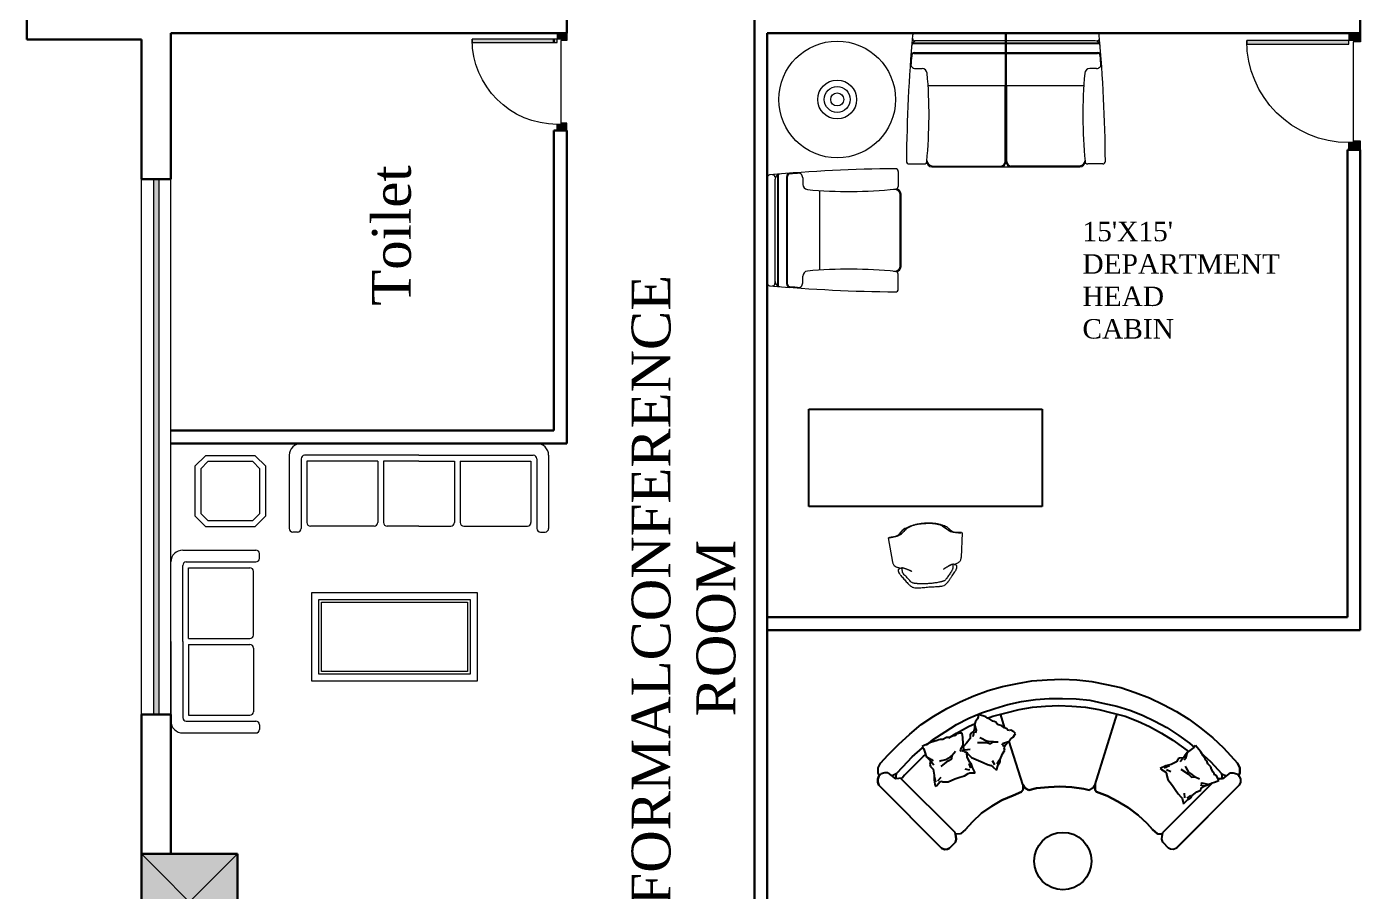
# Model space of a CAD drawing. Header units: inches. Extents: x 327481 to 195042051, y -335014 to 44773228.
# Drawn here: x 360969.7 to 361381.1, y -328643.3 to -328377.1 of the extents above; entities that cross this region are included whole.
import ezdxf

# ---------------------------------------------------------------- set-up
doc = ezdxf.new("R2010")
doc.units = ezdxf.units.IN
doc.header["$MEASUREMENT"] = 0
doc.layers.add('center', color=146, linetype='Continuous')
for name, color, linetype, lineweight in [('column 1', 146, 'Continuous', 30), ('DOOR', 47, 'Continuous', 9), ('furniture', 251, 'Continuous', 13), ('GLASS', 140, 'Continuous', 5), ('TEXT', 7, 'Continuous', 0), ('WALL', 12, 'Continuous', 30)]:
    doc.layers.add(name, color=color, linetype=linetype, lineweight=lineweight)
doc.styles.get("Standard").update_dxf_attribs({"font": 'times.ttf', "height": 12})

# ---------------------------------------------------------------- blocks, each defined once
blk = doc.blocks.new('COLUMN1')
at = {"layer": 'column 1'}
h = blk.add_hatch(color=256, dxfattribs=at)
h.paths.add_polyline_path([(1, 1), (0, 1), (0.5, 0.5)])
h.paths.add_polyline_path([(1, 1), (0.5, 0.5), (1, 0)])
h.paths.add_polyline_path([(0.5, 0.5), (0, 0), (1, 0)])
h.paths.add_polyline_path([(0.5, 0.5), (0, 1), (0, 0)])
at = {"layer": 'column 1', "lineweight": 0, "ltscale": 0.3}
for p, q in [((0, 1), (1, 0)), ((0, 0), (1, 1))]:
    blk.add_line(p, q, dxfattribs=at)
at = {"layer": 'column 1', "ltscale": 0.3}
for p, q in [((1, 1), (0, 1)), ((0, 1), (0, 0)), ((1, 0), (1, 1)), ((0, 0), (1, 0))]:
    blk.add_line(p, q, dxfattribs=at)
blk = doc.blocks.new('RTU')
at = {"layer": 'DOOR'}
for points in [[(2799511, -182811), (2799511, -182874), (2799551, -182874), (2799551, -182886), (2799611, -182886), (2799611, -182811)], [(2798637, -183716, 0.009156), (2798637, -183748), (2799511, -183748), (2799511, -183716)], [(2799611, -183811), (2799611, -183736), (2799551, -183736), (2799551, -183748), (2799511, -183748), (2799511, -183811)]]:
    blk.add_hatch(color=256, dxfattribs=at).paths.add_polyline_path(points)
at = {"layer": 'DOOR', "ltscale": 300}
for p, q in [((2799511, -182811), (2799511, -182874)), ((2799611, -182811), (2799511, -182811)), ((2799611, -182811), (2799611, -182886)), ((2799551, -182874), (2799511, -182874)), ((2799551, -182874), (2799551, -182886)), ((2799611, -182886), (2799551, -182886)), ((2799551, -182886), (2799551, -183736)), ((2798637, -183748), (2798637, -183716)), ((2798637, -183716), (2799511, -183716)), ((2799511, -183716), (2799511, -183748)), ((2799511, -183748), (2798637, -183748)), ((2799511, -183811), (2799511, -183748)), ((2799551, -183748), (2799511, -183748)), ((2799611, -183811), (2799511, -183811)), ((2799611, -183736), (2799551, -183736)), ((2799551, -183748), (2799551, -183736)), ((2799611, -183811), (2799611, -183736))]:
    blk.add_line(p, q, dxfattribs=at)
blk.add_arc((2799511, -183748), 874, 90, 180, dxfattribs=at)
blk = doc.blocks.new('wrrwer')
at = {"layer": 'furniture', "linetype": 'Continuous'}
for p, q in [((368480.29, -328885.62), (368405.29, -328885.62)), ((368480.29, -328885.62), (368555.29, -328885.62)), ((368337.79, -328900.08), (368344.48, -328893.39)), ((368341.54, -328901.64), (368346.04, -328897.14)), ((368376.09, -328893.39), (368344.48, -328893.39)), ((368374.54, -328897.14), (368346.04, -328897.14)), ((368379.04, -328901.64), (368374.54, -328897.14)), ((368382.79, -328900.08), (368376.09, -328893.39)), ((368397.79, -328893.12), (368397.79, -328939.62)), ((368405.29, -328895.37), (368405.29, -328939.62)), ((368480.29, -328893.12), (368407.54, -328893.12)), ((368454.04, -328896.87), (368409.04, -328896.87)), ((368409.04, -328896.87), (368409.04, -328935.87)), ((368454.04, -328896.87), (368454.04, -328935.87)), ((368480.29, -328896.87), (368457.79, -328896.87)), ((368457.79, -328896.87), (368457.79, -328935.87)), ((368480.29, -328893.12), (368553.04, -328893.12)), ((368480.29, -328896.87), (368502.79, -328896.87)), ((368502.79, -328896.87), (368502.79, -328935.87)), ((368506.54, -328896.87), (368551.54, -328896.87)), ((368506.54, -328896.87), (368506.54, -328935.87)), ((368551.54, -328896.87), (368551.54, -328935.87)), ((368555.29, -328895.37), (368555.29, -328939.62)), ((368562.79, -328893.12), (368562.79, -328939.62)), ((368337.79, -328900.08), (368337.79, -328931.69)), ((368341.54, -328901.64), (368341.54, -328930.14)), ((368379.04, -328930.14), (368379.04, -328901.64)), ((368382.79, -328931.69), (368382.79, -328900.08)), ((368344.48, -328938.39), (368337.79, -328931.69)), ((368346.04, -328934.64), (368341.54, -328930.14)), ((368379.04, -328930.14), (368374.54, -328934.64)), ((368382.79, -328931.69), (368376.09, -328938.39)), ((368344.48, -328938.39), (368376.09, -328938.39)), ((368346.04, -328934.64), (368374.54, -328934.64)), ((368451.79, -328938.12), (368411.29, -328938.12)), ((368480.29, -328938.12), (368460.04, -328938.12)), ((368480.29, -328938.12), (368500.54, -328938.12)), ((368508.79, -328938.12), (368549.29, -328938.12)), ((368403.04, -328941.87), (368400.04, -328941.87)), ((368557.54, -328941.87), (368560.54, -328941.87)), ((368330.02, -328953.39), (368376.52, -328953.39)), ((368378.77, -328958.64), (368378.77, -328955.64)), ((368322.52, -329011.51), (368322.52, -328960.89)), ((368330.02, -329011.51), (368330.02, -328963.14)), ((368332.27, -328960.89), (368376.52, -328960.89)), ((368333.77, -329009.64), (368333.77, -328964.64)), ((368333.77, -328964.64), (368372.77, -328964.64)), ((368375.02, -329007.39), (368375.02, -328966.89)), ((368322.52, -329011.51), (368322.52, -329062.14)), ((368330.02, -329011.51), (368330.02, -329059.89)), ((368333.77, -329009.64), (368372.77, -329009.64)), ((368333.77, -329013.39), (368333.77, -329058.39)), ((368333.77, -329013.39), (368372.77, -329013.39)), ((368375.02, -329015.64), (368375.02, -329056.14)), ((368333.77, -329058.39), (368372.77, -329058.39)), ((368332.27, -329062.14), (368376.52, -329062.14)), ((368378.77, -329064.39), (368378.77, -329067.39)), ((368330.02, -329069.64), (368376.52, -329069.64))]:
    blk.add_line(p, q, dxfattribs=at)
for centre, radius, start, end in [((368405.29, -328893.12), 7.5, 90, 180), ((368555.29, -328893.12), 7.5, 0, 90), ((368407.54, -328895.37), 2.25, 90, 180), ((368553.04, -328895.37), 2.25, 0, 90), ((368400.04, -328939.62), 2.25, 180, 270), ((368403.04, -328939.62), 2.25, 270, 0), ((368411.29, -328935.87), 2.25, 180, 270), ((368451.79, -328935.87), 2.25, 270, 0), ((368460.04, -328935.87), 2.25, 180, 270), ((368500.54, -328935.87), 2.25, 270, 0), ((368508.79, -328935.87), 2.25, 180, 270), ((368549.29, -328935.87), 2.25, 270, 0), ((368557.54, -328939.62), 2.25, 180, 270), ((368560.54, -328939.62), 2.25, 270, 0), ((368330.02, -328960.89), 7.5, 90, 180), ((368376.52, -328955.64), 2.25, 0, 90), ((368332.27, -328963.14), 2.25, 90, 180), ((368372.77, -328966.89), 2.25, 0, 90), ((368376.52, -328958.64), 2.25, 270, 0), ((368372.77, -329007.39), 2.25, 270, 0), ((368372.77, -329015.64), 2.25, 0, 90), ((368372.77, -329056.14), 2.25, 270, 0), ((368330.02, -329062.14), 7.5, 180, 270), ((368332.27, -329059.89), 2.25, 180, 270), ((368376.52, -329064.39), 2.25, 0, 90), ((368376.52, -329067.39), 2.25, 270, 0)]:
    blk.add_arc(centre, radius, start, end, dxfattribs=at)
blk = doc.blocks.new('sefaw')
at = {"layer": 'furniture'}
for points in [[(368032.15, -329306.87), (368032.15, -329396.87), (367983.87, -329396.87), (367983.87, -329306.87)], [(368028.4, -329310.62), (368028.4, -329393.12), (367987.62, -329393.12), (367987.62, -329310.62)], [(368026.9, -329312.12), (368026.9, -329391.62), (367989.12, -329391.62), (367989.12, -329312.12)]]:
    blk.add_lwpolyline(points, close=True, dxfattribs=at)
blk = doc.blocks.new('sofa-51')
at = {"color": 0, "linetype": 'ByBlock'}
for p, q in [((-0.014, 0.176), (0.485, 0.675)), ((-0.014, 0.176), (0.482, 0.672)), ((-0.014, 0.176), (0.482, 0.672)), ((0.482, 0.672), (0.485, 0.675)), ((0.485, 0.675), (0.507, 0.686)), ((0.485, 0.675), (0.507, 0.686)), ((0.507, 0.686), (0.531, 0.684)), ((0.507, 0.686), (0.531, 0.684)), ((0.531, 0.684), (0.547, 0.676)), ((0.531, 0.684), (0.547, 0.676)), ((0.547, 0.676), (0.594, 0.628)), ((0.594, 0.628), (0.547, 0.676)), ((2.243, 0.628), (2.291, 0.676)), ((2.243, 0.628), (2.291, 0.676)), ((2.291, 0.676), (2.306, 0.684)), ((2.306, 0.684), (2.291, 0.676)), ((2.306, 0.684), (2.33, 0.686)), ((2.33, 0.686), (2.306, 0.684)), ((2.33, 0.686), (2.353, 0.675)), ((2.353, 0.675), (2.33, 0.686)), ((2.353, 0.675), (2.852, 0.176)), ((2.852, 0.176), (2.353, 0.675)), ((0.592, 0.552), (0.194, 0.155)), ((0.599, 0.581), (0.592, 0.552)), ((0.594, 0.628), (0.601, 0.605)), ((0.594, 0.628), (0.601, 0.605)), ((0.599, 0.581), (0.596, 0.566)), ((0.596, 0.566), (0.635, 0.561)), ((0.635, 0.561), (0.596, 0.566)), ((0.601, 0.605), (0.599, 0.581)), ((0.601, 0.605), (0.599, 0.581)), ((0.635, 0.561), (0.675, 0.527)), ((0.675, 0.527), (0.635, 0.561)), ((2.163, 0.527), (2.203, 0.561)), ((2.163, 0.527), (2.203, 0.561)), ((2.203, 0.561), (2.242, 0.566)), ((2.203, 0.561), (2.242, 0.566)), ((2.236, 0.605), (2.243, 0.628)), ((2.243, 0.628), (2.236, 0.605)), ((2.239, 0.581), (2.236, 0.605)), ((2.236, 0.605), (2.239, 0.581)), ((2.242, 0.566), (2.239, 0.581)), ((2.239, 0.581), (2.245, 0.552)), ((2.245, 0.552), (2.68, 0.12)), ((0.675, 0.527), (0.717, 0.48)), ((0.717, 0.48), (0.675, 0.527)), ((0.717, 0.48), (0.789, 0.413)), ((0.789, 0.413), (0.717, 0.48)), ((2.035, 0.399), (2.106, 0.466)), ((2.106, 0.466), (2.035, 0.399)), ((2.106, 0.466), (2.163, 0.527)), ((2.163, 0.527), (2.106, 0.466)), ((0.428, 0.323), (0.394, 0.29)), ((0.44, 0.28), (0.428, 0.323)), ((0.789, 0.413), (0.865, 0.356)), ((0.865, 0.356), (0.789, 0.413)), ((0.865, 0.356), (0.95, 0.304)), ((0.95, 0.304), (0.865, 0.356)), ((1.873, 0.295), (1.954, 0.342)), ((1.954, 0.342), (1.873, 0.295)), ((1.954, 0.342), (2.035, 0.399)), ((2.035, 0.399), (1.954, 0.342)), ((0.29, 0.216), (0.288, 0.197)), ((0.323, 0.228), (0.29, 0.216)), ((0.299, 0.214), (0.299, 0.214)), ((0.359, 0.258), (0.323, 0.228)), ((0.371, 0.276), (0.359, 0.258)), ((0.399, 0.28), (0.369, 0.257)), ((0.394, 0.29), (0.371, 0.276)), ((0.418, 0.276), (0.421, 0.238)), ((0.447, 0.271), (0.44, 0.28)), ((0.47, 0.244), (0.447, 0.271)), ((0.494, 0.211), (0.47, 0.244)), ((0.95, 0.304), (1.036, 0.261)), ((1.036, 0.261), (0.95, 0.304)), ((1.036, 0.261), (1.121, 0.228)), ((1.121, 0.228), (1.036, 0.261)), ((1.121, 0.228), (1.131, 0.214)), ((1.131, 0.214), (1.121, 0.228)), ((1.131, 0.214), (1.131, 0.171)), ((1.131, 0.171), (1.131, 0.214)), ((1.15, 0.2), (1.178, 0.214)), ((1.15, 0.2), (1.178, 0.214)), ((1.178, 0.214), (1.221, 0.204)), ((1.221, 0.204), (1.178, 0.214)), ((1.598, 0.2), (1.66, 0.214)), ((1.66, 0.214), (1.598, 0.2)), ((1.66, 0.214), (1.688, 0.2)), ((1.688, 0.2), (1.66, 0.214)), ((1.707, 0.214), (1.717, 0.228)), ((1.707, 0.214), (1.717, 0.228)), ((1.707, 0.171), (1.707, 0.214)), ((1.707, 0.171), (1.707, 0.214)), ((1.717, 0.228), (1.783, 0.257)), ((1.783, 0.257), (1.717, 0.228)), ((1.783, 0.257), (1.873, 0.295)), ((1.873, 0.295), (1.783, 0.257)), ((-0.024, 0.152), (-0.014, 0.176)), ((-0.024, 0.152), (-0.014, 0.176)), ((-0.024, 0.128), (-0.024, 0.152)), ((-0.024, 0.128), (-0.024, 0.152)), ((-0.014, 0.105), (-0.024, 0.128)), ((-0.014, 0.105), (-0.024, 0.128)), ((0.057, 0.076), (0.119, 0.124)), ((0.119, 0.124), (0.124, 0.086)), ((0.119, 0.124), (0.157, 0.124)), ((0.181, 0.152), (0.147, 0.138)), ((0.147, 0.138), (0.155, 0.119)), ((0.147, 0.138), (0.147, 0.138)), ((0.155, 0.119), (0.169, 0.095)), ((0.2, 0.157), (0.181, 0.152)), ((0.212, 0.163), (0.2, 0.157)), ((0.233, 0.171), (0.212, 0.163)), ((0.264, 0.182), (0.233, 0.171)), ((0.233, 0.171), (0.28, 0.159)), ((0.288, 0.197), (0.264, 0.182)), ((0.264, 0.182), (0.274, 0.181)), ((0.274, 0.181), (0.293, 0.176)), ((0.28, 0.159), (0.29, 0.166)), ((0.337, 0.109), (0.302, 0.125)), ((0.366, 0.111), (0.337, 0.109)), ((0.337, 0.109), (0.371, 0.083)), ((0.39, 0.087), (0.366, 0.111)), ((0.516, 0.178), (0.494, 0.211)), ((0.554, 0.13), (0.516, 0.178)), ((0.565, 0.09), (0.554, 0.13)), ((1.131, 0.171), (0.955, -0.391)), ((1.131, 0.171), (1.15, 0.2)), ((1.131, 0.171), (1.15, 0.2)), ((1.221, 0.204), (1.316, 0.19)), ((1.316, 0.19), (1.221, 0.204)), ((1.316, 0.19), (1.411, 0.185)), ((1.411, 0.185), (1.316, 0.19)), ((1.411, 0.185), (1.503, 0.19)), ((1.503, 0.19), (1.411, 0.185)), ((1.503, 0.19), (1.598, 0.2)), ((1.598, 0.2), (1.503, 0.19)), ((1.688, 0.2), (1.707, 0.171)), ((1.707, 0.171), (1.688, 0.2)), ((1.707, 0.171), (1.816, -0.173)), ((2.209, 0.111), (2.171, 0.1)), ((2.247, 0.124), (2.209, 0.111)), ((2.301, 0.149), (2.247, 0.124)), ((2.344, 0.149), (2.301, 0.149)), ((2.353, 0.144), (2.344, 0.149)), ((2.366, 0.149), (2.353, 0.144)), ((2.382, 0.14), (2.356, 0.111)), ((2.391, 0.178), (2.366, 0.149)), ((2.404, 0.182), (2.391, 0.178)), ((2.399, 0.152), (2.408, 0.106)), ((2.413, 0.135), (2.404, 0.182)), ((2.413, 0.095), (2.413, 0.135)), ((2.648, 0.095), (2.667, 0.119)), ((2.667, 0.119), (2.719, 0.124)), ((2.714, 0.086), (2.719, 0.124)), ((2.781, 0.076), (2.719, 0.124)), ((2.852, 0.176), (2.861, 0.152)), ((2.861, 0.152), (2.852, 0.176)), ((2.861, 0.128), (2.852, 0.105)), ((2.852, 0.105), (2.861, 0.128)), ((2.861, 0.152), (2.861, 0.128)), ((2.861, 0.128), (2.861, 0.152)), ((-0.019, 0.076), (-0.009, 0.1)), ((-0.009, 0.1), (-0.019, 0.076)), ((-0.019, 0.038), (-0.019, 0.076)), ((-0.019, 0.076), (-0.019, 0.038)), ((0, 0), (-0.019, 0.038)), ((-0.019, 0.038), (0, 0)), ((-0.009, 0.1), (-0.014, 0.105)), ((0.005, 0.086), (-0.014, 0.105)), ((0.109, -0.121), (0, 0)), ((0.109, -0.121), (0, 0)), ((0.033, 0.076), (0.005, 0.086)), ((0.057, 0.076), (0.033, 0.076)), ((0.124, 0.086), (0.09, 0.1)), ((0.214, -0.014), (0.124, 0.086)), ((0.169, 0.095), (0.179, 0.095)), ((0.179, 0.095), (0.185, 0.083)), ((0.185, 0.083), (0.193, 0.071)), ((0.193, 0.071), (0.207, 0.049)), ((0.207, 0.049), (0.212, 0.029)), ((0.207, 0.049), (0.207, 0.049)), ((0.212, 0.029), (0.236, 0.005)), ((0.236, 0.005), (0.242, -0.017)), ((0.236, 0.005), (0.236, 0.005)), ((0.371, 0.083), (0.385, 0.071)), ((0.385, 0.071), (0.407, 0.035)), ((0.449, 0.048), (0.39, 0.087)), ((0.407, 0.035), (0.413, 0.024)), ((0.485, -0.009), (0.527, 0.01)), ((0.527, 0.01), (0.57, 0.021)), ((0.565, 0.052), (0.53, 0.068)), ((0.582, 0.038), (0.54, 0.019)), ((0.563, 0.081), (0.565, 0.09)), ((0.57, 0.071), (0.563, 0.081)), ((0.603, 0.052), (0.57, 0.071)), ((0.57, 0.021), (0.613, 0.043)), ((0.613, 0.043), (0.603, 0.052)), ((1.902, 0.014), (1.888, -0.009)), ((1.911, 0.005), (1.892, -0.026)), ((1.916, 0.057), (1.902, 0.014)), ((1.945, 0.029), (1.916, 0.057)), ((1.93, 0.014), (1.949, -0.019)), ((1.959, 0.019), (1.945, 0.029)), ((1.987, 0.01), (1.959, 0.019)), ((2.021, -0.005), (1.987, 0.01)), ((2.085, 0.078), (2.106, 0.035)), ((2.128, 0.078), (2.085, 0.078)), ((2.106, 0.035), (2.114, 0.01)), ((2.114, 0.01), (2.128, -0.008)), ((2.119, 0.04), (2.133, 0.002)), ((2.142, 0.083), (2.128, 0.078)), ((2.128, 0.057), (2.166, 0.048)), ((2.171, 0.1), (2.142, 0.083)), ((2.356, 0.026), (2.301, -0.019)), ((2.42, 0.048), (2.413, 0.095)), ((2.415, 0.016), (2.427, 0)), ((2.442, 0.026), (2.42, 0.048)), ((2.427, 0), (2.442, -0.017)), ((2.446, 0.011), (2.442, 0.026)), ((2.442, -0.017), (2.446, 0.011)), ((2.572, 0.019), (2.496, -0.054)), ((2.648, 0.095), (2.572, 0.019)), ((2.662, 0.029), (2.586, -0.049)), ((2.662, 0.029), (2.714, 0.086)), ((2.714, 0.086), (2.747, 0.1)), ((2.781, 0.076), (2.804, 0.076)), ((2.838, 0), (2.781, -0.064)), ((2.781, -0.064), (2.838, 0)), ((2.804, 0.076), (2.833, 0.086)), ((2.833, 0.086), (2.852, 0.105)), ((2.857, 0.038), (2.838, 0)), ((2.857, 0.038), (2.838, 0)), ((2.852, 0.105), (2.847, 0.1)), ((2.847, 0.1), (2.857, 0.076)), ((2.847, 0.1), (2.857, 0.076)), ((2.857, 0.076), (2.857, 0.038)), ((2.857, 0.076), (2.857, 0.038)), ((0.295, -0.087), (0.214, -0.014)), ((0.242, -0.017), (0.25, -0.024)), ((0.25, -0.024), (0.257, -0.035)), ((0.257, -0.035), (0.271, -0.059)), ((0.271, -0.059), (0.285, -0.081)), ((0.285, -0.081), (0.293, -0.092)), ((0.293, -0.092), (0.333, -0.14)), ((0.356, -0.116), (0.378, -0.1)), ((0.378, -0.1), (0.399, -0.085)), ((0.428, -0.121), (0.39, -0.092)), ((0.399, -0.085), (0.407, -0.059)), ((0.399, -0.085), (0.416, -0.062)), ((0.407, -0.059), (0.409, -0.04)), ((0.409, -0.04), (0.423, -0.024)), ((0.416, -0.062), (0.428, -0.043)), ((0.442, -0.028), (0.428, -0.043)), ((0.428, -0.043), (0.459, -0.04)), ((0.456, -0.012), (0.442, -0.028)), ((0.459, -0.04), (0.47, -0.033)), ((0.47, -0.033), (0.485, -0.009)), ((1.869, -0.073), (1.85, -0.102)), ((1.85, -0.102), (1.854, -0.121)), ((1.859, -0.097), (1.859, -0.097)), ((1.888, -0.03), (1.869, -0.073)), ((1.888, -0.009), (1.888, -0.03)), ((2.059, -0.021), (2.021, -0.005)), ((2.116, -0.045), (2.059, -0.021)), ((2.144, -0.073), (2.116, -0.045)), ((2.128, -0.008), (2.149, -0.047)), ((2.149, -0.083), (2.144, -0.073)), ((2.149, -0.047), (2.152, -0.081)), ((2.158, -0.087), (2.149, -0.083)), ((2.152, -0.081), (2.171, -0.09)), ((2.157, -0.071), (2.157, -0.071)), ((2.171, -0.09), (2.177, -0.114)), ((2.182, -0.106), (2.19, -0.09)), ((2.204, -0.106), (2.199, -0.092)), ((2.268, -0.064), (2.242, -0.095)), ((2.272, -0.033), (2.268, -0.064)), ((2.268, -0.064), (2.301, -0.038)), ((2.301, -0.019), (2.272, -0.033)), ((2.301, -0.038), (2.318, -0.026)), ((2.318, -0.026), (2.356, -0.017)), ((2.356, -0.017), (2.37, -0.012)), ((2.432, -0.03), (2.42, -0.017)), ((2.451, -0.04), (2.432, -0.03)), ((2.453, -0.03), (2.442, -0.017)), ((2.475, -0.052), (2.451, -0.04)), ((2.475, -0.052), (2.453, -0.03)), ((2.484, -0.078), (2.475, -0.052)), ((2.496, -0.054), (2.477, -0.068)), ((2.491, -0.104), (2.484, -0.078)), ((2.496, -0.116), (2.491, -0.104)), ((2.586, -0.049), (2.505, -0.121)), ((2.781, -0.064), (2.695, -0.149)), ((2.781, -0.064), (2.695, -0.149)), ((0.195, -0.201), (0.109, -0.121)), ((0.195, -0.201), (0.109, -0.121)), ((0.29, -0.277), (0.195, -0.201)), ((0.29, -0.277), (0.195, -0.201)), ((0.333, -0.14), (0.345, -0.123)), ((0.38, -0.159), (0.342, -0.125)), ((0.345, -0.123), (0.356, -0.116)), ((0.466, -0.22), (0.38, -0.159)), ((0.513, -0.182), (0.428, -0.121)), ((0.603, -0.239), (0.513, -0.182)), ((1.783, -0.206), (1.764, -0.235)), ((1.802, -0.192), (1.783, -0.206)), ((1.807, -0.182), (1.802, -0.192)), ((1.821, -0.168), (1.807, -0.182)), ((1.845, -0.144), (1.821, -0.168)), ((1.821, -0.168), (1.869, -0.154)), ((1.854, -0.121), (1.845, -0.144)), ((1.845, -0.144), (1.85, -0.14)), ((1.85, -0.14), (1.869, -0.135)), ((1.869, -0.154), (1.873, -0.144)), ((1.94, -0.168), (1.902, -0.168)), ((1.964, -0.154), (1.94, -0.168)), ((1.94, -0.168), (1.983, -0.173)), ((1.992, -0.163), (1.964, -0.154)), ((1.983, -0.173), (2.002, -0.178)), ((2.068, -0.163), (1.992, -0.163)), ((2.002, -0.178), (2.035, -0.197)), ((2.035, -0.197), (2.049, -0.201)), ((2.101, -0.211), (2.097, -0.235)), ((2.168, -0.106), (2.125, -0.111)), ((2.125, -0.197), (2.154, -0.159)), ((2.125, -0.225), (2.125, -0.197)), ((2.154, -0.159), (2.182, -0.13)), ((2.177, -0.114), (2.182, -0.106)), ((2.177, -0.114), (2.182, -0.149)), ((2.182, -0.149), (2.204, -0.106)), ((2.182, -0.149), (2.182, -0.171)), ((2.182, -0.171), (2.185, -0.182)), ((2.185, -0.182), (2.185, -0.204)), ((2.185, -0.204), (2.19, -0.237)), ((2.296, -0.201), (2.234, -0.239)), ((2.266, -0.214), (2.291, -0.204)), ((2.291, -0.204), (2.313, -0.204)), ((2.291, -0.204), (2.291, -0.204)), ((2.313, -0.204), (2.342, -0.187)), ((2.42, -0.187), (2.325, -0.249)), ((2.342, -0.187), (2.363, -0.187)), ((2.342, -0.187), (2.342, -0.187)), ((2.363, -0.187), (2.375, -0.185)), ((2.375, -0.185), (2.389, -0.18)), ((2.389, -0.18), (2.415, -0.171)), ((2.415, -0.171), (2.442, -0.163)), ((2.472, -0.144), (2.42, -0.187)), ((2.442, -0.163), (2.453, -0.159)), ((2.453, -0.159), (2.508, -0.133)), ((2.508, -0.133), (2.496, -0.116)), ((2.505, -0.121), (2.5, -0.125)), ((2.695, -0.149), (2.605, -0.23)), ((2.695, -0.149), (2.605, -0.23)), ((0.385, -0.349), (0.29, -0.277)), ((0.385, -0.349), (0.29, -0.277)), ((0.561, -0.282), (0.466, -0.22)), ((0.656, -0.334), (0.561, -0.282)), ((0.698, -0.292), (0.603, -0.239)), ((0.793, -0.334), (0.698, -0.292)), ((1.764, -0.235), (1.778, -0.249)), ((1.764, -0.235), (1.764, -0.235)), ((1.778, -0.249), (1.802, -0.263)), ((1.802, -0.263), (1.812, -0.258)), ((1.812, -0.258), (1.826, -0.263)), ((1.826, -0.263), (1.835, -0.273)), ((1.835, -0.273), (1.859, -0.282)), ((1.85, -0.277), (1.883, -0.391)), ((1.859, -0.282), (1.873, -0.296)), ((1.859, -0.282), (1.859, -0.282)), ((1.873, -0.296), (1.907, -0.306)), ((1.907, -0.306), (1.921, -0.325)), ((1.907, -0.306), (1.907, -0.306)), ((2.078, -0.263), (2.082, -0.239)), ((2.082, -0.277), (2.078, -0.263)), ((2.092, -0.306), (2.082, -0.277)), ((2.082, -0.33), (2.092, -0.306)), ((2.139, -0.292), (2.087, -0.315)), ((2.092, -0.277), (2.097, -0.254)), ((2.092, -0.306), (2.092, -0.277)), ((2.097, -0.235), (2.097, -0.254)), ((2.097, -0.254), (2.12, -0.239)), ((2.12, -0.239), (2.125, -0.225)), ((2.234, -0.306), (2.135, -0.358)), ((2.234, -0.239), (2.139, -0.292)), ((2.19, -0.237), (2.211, -0.237)), ((2.19, -0.237), (2.19, -0.237)), ((2.211, -0.237), (2.237, -0.23)), ((2.325, -0.249), (2.234, -0.306)), ((2.237, -0.23), (2.242, -0.22)), ((2.242, -0.22), (2.253, -0.218)), ((2.253, -0.218), (2.266, -0.214)), ((2.515, -0.306), (2.415, -0.372)), ((2.515, -0.306), (2.415, -0.372)), ((2.605, -0.23), (2.515, -0.306)), ((2.605, -0.23), (2.515, -0.306)), ((0.485, -0.41), (0.385, -0.349)), ((0.485, -0.41), (0.385, -0.349)), ((0.589, -0.467), (0.485, -0.41)), ((0.589, -0.467), (0.485, -0.41)), ((0.755, -0.382), (0.656, -0.334)), ((0.855, -0.42), (0.755, -0.382)), ((0.893, -0.372), (0.793, -0.334)), ((0.96, -0.453), (0.855, -0.42)), ((0.998, -0.401), (0.893, -0.372)), ((1.102, -0.425), (0.998, -0.401)), ((1.84, -0.401), (1.736, -0.425)), ((1.945, -0.372), (1.84, -0.401)), ((1.921, -0.325), (1.935, -0.33)), ((2.035, -0.401), (1.93, -0.434)), ((1.935, -0.33), (1.945, -0.334)), ((1.945, -0.334), (1.968, -0.349)), ((1.987, -0.358), (1.945, -0.372)), ((1.968, -0.349), (1.987, -0.358)), ((1.987, -0.358), (2.002, -0.368)), ((2.002, -0.368), (2.059, -0.387)), ((2.135, -0.358), (2.035, -0.401)), ((2.059, -0.387), (2.063, -0.368)), ((2.063, -0.368), (2.068, -0.353)), ((2.068, -0.353), (2.082, -0.33)), ((2.415, -0.372), (2.31, -0.434)), ((2.415, -0.372), (2.31, -0.434)), ((0.698, -0.52), (0.589, -0.467)), ((0.698, -0.52), (0.589, -0.467)), ((0.812, -0.562), (0.698, -0.52)), ((0.812, -0.562), (0.698, -0.52)), ((1.069, -0.477), (0.96, -0.453)), ((1.173, -0.501), (1.069, -0.477)), ((1.207, -0.444), (1.102, -0.425)), ((1.283, -0.51), (1.173, -0.501)), ((1.316, -0.453), (1.207, -0.444)), ((1.392, -0.515), (1.283, -0.51)), ((1.42, -0.458), (1.316, -0.453)), ((1.498, -0.515), (1.392, -0.515)), ((1.527, -0.453), (1.42, -0.458)), ((1.607, -0.505), (1.498, -0.515)), ((1.631, -0.444), (1.527, -0.453)), ((1.717, -0.491), (1.607, -0.505)), ((1.736, -0.425), (1.631, -0.444)), ((1.826, -0.467), (1.717, -0.491)), ((1.93, -0.434), (1.826, -0.467)), ((2.206, -0.486), (2.097, -0.534)), ((2.206, -0.486), (2.097, -0.534)), ((2.31, -0.434), (2.206, -0.486)), ((2.31, -0.434), (2.206, -0.486)), ((0.926, -0.6), (0.812, -0.562)), ((0.926, -0.6), (0.812, -0.562)), ((1.04, -0.624), (0.926, -0.6)), ((1.04, -0.624), (0.926, -0.6)), ((1.159, -0.648), (1.04, -0.624)), ((1.159, -0.648), (1.04, -0.624)), ((1.75, -0.634), (1.636, -0.653)), ((1.75, -0.634), (1.636, -0.653)), ((1.869, -0.61), (1.75, -0.634)), ((1.869, -0.61), (1.75, -0.634)), ((1.983, -0.577), (1.869, -0.61)), ((1.983, -0.577), (1.869, -0.61)), ((2.097, -0.534), (1.983, -0.577)), ((2.097, -0.534), (1.983, -0.577)), ((1.278, -0.662), (1.159, -0.648)), ((1.278, -0.662), (1.159, -0.648)), ((1.397, -0.667), (1.278, -0.662)), ((1.397, -0.667), (1.278, -0.662)), ((1.512, -0.662), (1.397, -0.667)), ((1.512, -0.662), (1.397, -0.667)), ((1.636, -0.653), (1.512, -0.662)), ((1.636, -0.653), (1.512, -0.662))]:
    blk.add_line(p, q, dxfattribs=at)
blk.add_circle((1.388, 0.779), 0.228, dxfattribs=at)
blk = doc.blocks.new('A$C03532BEE')
for p, q in [((0, 0), (0, 1000)), ((0, 1000), (2400, 1000)), ((2400, 1000), (2400, 0)), ((2400, 0), (0, 0))]:
    blk.add_line(p, q)
blk = doc.blocks.new('wdegshd')
at = {"layer": 'furniture', "color": 0, "ltscale": 60}
for p, q in [((377475.35, -331232.98), (377476.14, -331233.34)), ((377491.68, -331231.45), (377491.67, -331231.44)), ((377493.03, -331232.98), (377492.25, -331233.33)), ((377472.77, -331242.87), (377473.6, -331235.29)), ((377495.6, -331242.87), (377494.77, -331235.29)), ((377478.18, -331244.95), (377478.18, -331244.95)), ((377491.09, -331244.17), (377491.09, -331244.17))]:
    blk.add_line(p, q, dxfattribs=at)
for points, start_tangent, end_tangent in [([(377475.67, -331231.31), (377475.85, -331231.03), (377476.29, -331230.43), (377476.72, -331229.85), (377477.14, -331229.28), (377477.59, -331228.71), (377478.09, -331228.12), (377478.67, -331227.53)], (0.567554, 0.823336), (0.714106, 0.700038)), ([(377491.67, -331231.44), (377490.89, -331230.45), (377490.5, -331229.96), (377490.1, -331229.47), (377489.7, -331229), (377489.48, -331228.77), (377489.24, -331228.57), (377488.96, -331228.42), (377488.66, -331228.33), (377488.35, -331228.27), (377488.03, -331228.22), (377487.71, -331228.16), (377487.4, -331228.11), (377486.76, -331228.03), (377486.12, -331227.98), (377485.48, -331227.94), (377484.19, -331227.92), (377482.91, -331227.94), (377482.27, -331227.98), (377481.62, -331228.03), (377480.99, -331228.11), (377480.67, -331228.16), (377480.35, -331228.21), (377480.04, -331228.27), (377479.72, -331228.33), (377479.42, -331228.42), (377479.15, -331228.57), (377478.9, -331228.77), (377478.68, -331229), (377478.28, -331229.47), (377477.89, -331229.96), (377477.5, -331230.45), (377476.71, -331231.44)], (-0.61302, 0.790067), (-0.61289, -0.790168)), ([(377478.67, -331227.53), (377479.07, -331227.22), (377479.47, -331227.05), (377480.2, -331226.9), (377480.55, -331226.87), (377480.93, -331226.85), (377481.72, -331226.84), (377482.53, -331226.85), (377483.35, -331226.87), (377484.19, -331226.88), (377485.02, -331226.87), (377485.85, -331226.85), (377486.65, -331226.84), (377487.45, -331226.85), (377487.82, -331226.87), (377488.18, -331226.9), (377488.9, -331227.04), (377489.3, -331227.22), (377489.71, -331227.53)], (0.714106, 0.700038), (0.720772, -0.693172)), ([(377489.71, -331227.53), (377489.95, -331227.76), (377490.08, -331227.9), (377490.21, -331228.04), (377490.33, -331228.19), (377490.45, -331228.34), (377490.68, -331228.64), (377490.91, -331228.94), (377491.14, -331229.24), (377491.37, -331229.54), (377491.61, -331229.83), (377492.08, -331230.42), (377492.54, -331231.03), (377492.72, -331231.31)], (-0.718759, 0.695259), (0.560085, -0.828435)), ([(377475.67, -331231.31), (377475.38, -331231.83), (377475.28, -331232.13), (377475.25, -331232.33), (377475.24, -331232.53), (377475.24, -331232.71), (377475.25, -331232.79), (377475.26, -331232.87), (377475.29, -331232.94), (377475.35, -331232.98)], (-0.525887, -0.850554), (0.914412, -0.404784)), ([(377476.14, -331233.34), (377476.34, -331233.37), (377476.57, -331233.32), (377476.86, -331233.23), (377477.16, -331233.1), (377477.77, -331232.83), (377478.33, -331232.55), (377478.59, -331232.42), (377478.82, -331232.3), (377479.02, -331232.2), (377479.17, -331232.11), (377479.28, -331232.04), (377479.34, -331231.99)], (0.909904, -0.414819), (0.603055, 0.797699)), ([(377479.34, -331231.99), (377479.33, -331232), (377479.3, -331232.02), (377479.27, -331232.05), (377479.21, -331232.08), (377479.15, -331232.11), (377479.07, -331232.15), (377478.89, -331232.25), (377478.67, -331232.37), (377478.44, -331232.49), (377478.18, -331232.62), (377477.91, -331232.74), (377477.63, -331232.87), (377477.34, -331233), (377477.05, -331233.13), (377476.77, -331233.23), (377476.54, -331233.3), (377476.44, -331233.31), (377476.36, -331233.31), (377476.26, -331233.27), (377476.22, -331233.18), (377476.23, -331233.06), (377476.25, -331232.93), (377476.27, -331232.8), (377476.29, -331232.67), (377476.31, -331232.42), (377476.32, -331232.3), (377476.33, -331232.19), (377476.34, -331232.08), (377476.38, -331231.94), (377476.5, -331231.74), (377476.72, -331231.43)], (-0.365768, -0.930706), (0.61971, 0.784831)), ([(377491.66, -331231.43), (377491.89, -331231.75), (377492, -331231.94), (377492.04, -331232.07), (377492.05, -331232.17), (377492.05, -331232.28), (377492.06, -331232.4), (377492.08, -331232.65), (377492.1, -331232.78), (377492.12, -331232.91), (377492.14, -331233.04), (377492.15, -331233.16), (377492.12, -331233.25), (377492.02, -331233.31), (377491.95, -331233.31), (377491.86, -331233.3), (377491.62, -331233.24), (377491.35, -331233.13), (377491.06, -331233.01), (377490.77, -331232.88), (377490.49, -331232.75), (377490.22, -331232.62), (377489.96, -331232.49), (377489.72, -331232.37), (377489.5, -331232.26), (377489.32, -331232.16), (377489.17, -331232.08), (377489.12, -331232.05), (377489.08, -331232.02), (377489.05, -331232), (377489.04, -331231.99)], (0.623819, -0.781569), (-0.415524, 0.909582)), ([(377492.25, -331233.33), (377491.81, -331233.32), (377491.52, -331233.23), (377491.22, -331233.1), (377490.61, -331232.83), (377490.05, -331232.55), (377489.79, -331232.42), (377489.56, -331232.3), (377489.36, -331232.19), (377489.21, -331232.11), (377489.1, -331232.04), (377489.07, -331232.02), (377489.04, -331231.99)], (-0.91292, -0.408139), (-0.575078, 0.818099)), ([(377493.03, -331232.98), (377493.09, -331232.94), (377493.12, -331232.87), (377493.14, -331232.79), (377493.15, -331232.71), (377493.14, -331232.53), (377493.13, -331232.33), (377493.11, -331232.13), (377493.01, -331231.83), (377492.72, -331231.31)], (0.914728, 0.40407), (-0.525718, 0.850659)), ([(377472.77, -331242.87), (377473.8, -331242.97), (377474.32, -331243.02), (377474.83, -331243.09), (377475.32, -331243.22), (377475.75, -331243.4), (377476.07, -331243.62), (377476.32, -331243.85), (377476.72, -331244.32), (377477.13, -331244.77), (377477.66, -331245.16), (377478.36, -331245.5), (377479.19, -331245.83), (377480.13, -331246.11), (377481.11, -331246.34), (377482.12, -331246.49), (377484.18, -331246.61), (377485.22, -331246.58), (377486.25, -331246.49), (377487.26, -331246.34), (377488.24, -331246.11), (377489.18, -331245.83), (377490.02, -331245.51), (377490.71, -331245.16), (377491.24, -331244.77), (377491.66, -331244.33), (377492.05, -331243.86), (377492.3, -331243.63), (377492.62, -331243.4), (377493.05, -331243.22), (377493.54, -331243.1), (377494.05, -331243.02), (377494.57, -331242.97), (377494.83, -331242.95), (377495.09, -331242.92), (377495.6, -331242.87)], (0.993409, -0.114622), (0.993702, 0.112056)), ([(377495.45, -331242.89), (377494.93, -331242.94), (377494.42, -331242.98), (377493.93, -331243.03), (377493.43, -331243.12), (377492.97, -331243.25), (377492.54, -331243.44), (377491.99, -331243.9), (377491.59, -331244.35), (377491.39, -331244.57), (377491.17, -331244.77), (377490.62, -331245.15), (377489.93, -331245.49), (377489.1, -331245.81), (377488.18, -331246.09), (377487.21, -331246.31), (377486.22, -331246.46), (377485.21, -331246.54), (377484.19, -331246.57), (377482.16, -331246.45), (377481.17, -331246.31), (377480.21, -331246.09), (377478.46, -331245.49), (377477.77, -331245.15), (377477.23, -331244.77), (377476.81, -331244.34), (377476.4, -331243.89), (377475.85, -331243.44), (377475.43, -331243.25), (377474.96, -331243.12), (377473.96, -331242.98), (377473.44, -331242.94), (377472.93, -331242.89)], (-0.994692, -0.102895), (-0.994633, 0.103465)), ([(377473.21, -331242.89), (377473.68, -331242.93), (377474.16, -331242.98), (377474.63, -331243.05), (377475.09, -331243.13), (377475.95, -331243.37), (377476.63, -331243.67), (377477.13, -331244.02), (377477.56, -331244.4), (377478.05, -331244.84), (377478.64, -331245.3), (377479.4, -331245.73), (377480.29, -331246.07), (377481.25, -331246.3), (377482.23, -331246.43), (377483.21, -331246.5), (377484.19, -331246.52), (377485.17, -331246.5), (377486.15, -331246.43), (377487.13, -331246.3), (377488.09, -331246.07), (377488.99, -331245.73), (377489.75, -331245.3), (377490.84, -331244.4), (377491.27, -331244.02), (377491.75, -331243.67), (377492.43, -331243.37), (377493.29, -331243.14), (377493.75, -331243.05), (377494.22, -331242.98), (377494.7, -331242.93), (377495.18, -331242.89)], (0.99536, -0.09622), (0.995303, 0.096811)), ([(377478.18, -331244.95), (377477.68, -331244.51), (377477.23, -331244.1), (377476.74, -331243.73), (377476.43, -331243.56), (377476.05, -331243.4), (377475.14, -331243.14), (377474.66, -331243.06), (377474.18, -331242.99), (377473.69, -331242.93), (377473.21, -331242.89)], (-0.769579, 0.638552), (-0.995559, 0.09414)), ([(377495.18, -331242.89), (377494.82, -331242.92), (377494.46, -331242.96), (377493.75, -331243.05), (377493.04, -331243.19), (377492.39, -331243.39), (377491.84, -331243.63), (377491.43, -331243.89), (377491.09, -331244.17)], (-0.995527, -0.094482), (-0.745734, -0.666244)), ([(377491.09, -331244.17), (377490.59, -331244.63), (377489.98, -331245.13), (377489.23, -331245.62), (377488.3, -331246.01), (377487.27, -331246.27), (377486.19, -331246.43), (377485.1, -331246.5), (377484, -331246.52), (377482.9, -331246.48), (377481.81, -331246.39), (377480.75, -331246.19), (377479.74, -331245.88), (377478.87, -331245.45), (377478.18, -331244.95)], (-0.74436, -0.667779), (-0.770087, 0.637939))]:
    blk.add_spline(points, degree=3, dxfattribs=dict(at, start_tangent=start_tangent, end_tangent=end_tangent))
for points, knots in [([(377473.6, -331235.29), (377473.61, -331235.17), (377473.65, -331234.91), (377473.76, -331234.54), (377474.03, -331234.1), (377474.47, -331233.83), (377474.91, -331233.62), (377475.24, -331233.48), (377475.58, -331233.35), (377475.81, -331233.27), (377475.92, -331233.24)], [32.043722, 32.043722, 32.043722, 32.043722, 33.546817, 35.092186, 36.595024, 39.506953, 40.950714, 42.383982, 43.811127, 45.22017, 45.22017, 45.22017, 45.22017]), ([(377492.47, -331233.23), (377492.58, -331233.27), (377492.81, -331233.35), (377493.14, -331233.48), (377493.48, -331233.63), (377493.81, -331233.79), (377494.13, -331233.97), (377494.41, -331234.23), (377494.61, -331234.56), (377494.72, -331234.92), (377494.76, -331235.17), (377494.77, -331235.29)], [0, 0, 0, 0, 1.409918, 2.836687, 4.269548, 5.713059, 7.168595, 8.638156, 10.142051, 11.687237, 13.11934, 13.11934, 13.11934, 13.11934])]:
    blk.add_open_spline(points, degree=3, knots=knots, dxfattribs=at)
blk = doc.blocks.new('standing table')
at = {"layer": 'furniture', "lineweight": 0}
for radius in [18, 6, 4, 2]:
    blk.add_circle((368044.87, -328685.28), radius, dxfattribs=at)
blk = doc.blocks.new('drgfdh')
at = {"color": 0, "ltscale": 60}
for p, q in [((374402.04, -325484.22), (374367.84, -325484.22)), ((374400.7, -325483.48), (374368.59, -325483.48)), ((374368.66, -325481.12), (374401.23, -325481.12)), ((374402.25, -325484.46), (374367.71, -325484.46)), ((374368.38, -325487.12), (374401.51, -325487.12)), ((374368.38, -325487.36), (374401.51, -325487.36)), ((374368.76, -325492.04), (374370.78, -325492.04)), ((374401.12, -325492.04), (374399.1, -325492.04)), ((374372.66, -325497.29), (374397.22, -325497.29)), ((374366.76, -325521.49), (374371.44, -325521.49)), ((374373.83, -325522.13), (374396.05, -325522.13)), ((374373.83, -325522.37), (374396.05, -325522.37)), ((374403.12, -325521.49), (374398.44, -325521.49))]:
    blk.add_line(p, q, dxfattribs=at)
for centre, radius, start, end in [((374839.93, -325524.34), 473.97, 174.8556, 179.5579), ((374369.18, -325485.08), 1.59, 90, 175.232), ((374368.59, -325482.69), 0.797, 174.9493, 270), ((374368.66, -325481.92), 0.797, 90, 174.8556), ((374400.7, -325485.08), 1.59, 4.768, 90), ((374401.23, -325481.92), 0.797, 5.1444, 90), ((374401.29, -325482.69), 0.797, 270, 5.0507), ((373929.96, -325524.34), 473.97, 0.4421, 5.1444), ((374368.38, -325488.15), 1.04, 90, 175.6114), ((374839.93, -325524.34), 473.73, 175.6114, 175.9872), ((374368.38, -325488.15), 0.797, 90, 175.6114), ((374401.51, -325488.15), 1.04, 4.3886, 90), ((374401.51, -325488.15), 0.797, 4.3886, 90), ((373929.96, -325524.34), 473.73, 4.0128, 4.3886), ((374368.76, -325490.45), 1.59, 175.8854, 270), ((374370.78, -325493.64), 1.59, 5.069, 90), ((374399.1, -325493.64), 1.59, 90, 174.931), ((374401.12, -325490.45), 1.59, 270, 4.1146), ((374227.28, -325506.37), 145.67, 354.3567, 5.069), ((374542.6, -325506.37), 145.67, 174.931, 185.6433), ((374366.76, -325520.69), 0.797, 179.5579, 270), ((374371.44, -325520.69), 0.797, 270, 0), ((374373.83, -325520.78), 1.59, 180, 270), ((374374.16, -325520.29), 1.87, 172.1687, 259.9743), ((374395.72, -325520.29), 1.87, 280.0257, 7.8313), ((374396.05, -325520.78), 1.59, 270, 0), ((374398.44, -325520.69), 0.797, 180, 270), ((374403.12, -325520.69), 0.797, 270, 0.4421)]:
    blk.add_arc(centre, radius, start, end, dxfattribs=at)
blk = doc.blocks.new('hfj')
at = {"color": 0, "ltscale": 60}
for p, q in [((377614.64, -325417.24), (377670.63, -325417.24)), ((377642.52, -325420.34), (377642.52, -325417.24)), ((377642.76, -325420.34), (377642.76, -325417.24)), ((377671.65, -325420.58), (377613.7, -325420.58)), ((377671.45, -325420.34), (377613.82, -325420.34)), ((377670.11, -325419.61), (377614.57, -325419.61)), ((377642.52, -325423.23), (377642.52, -325420.58)), ((377642.76, -325423.23), (377642.76, -325420.58)), ((377614.36, -325423.23), (377670.91, -325423.23)), ((377614.36, -325423.47), (377670.91, -325423.47)), ((377642.52, -325433.39), (377642.52, -325423.47)), ((377642.76, -325433.39), (377642.76, -325423.47)), ((377614.75, -325428.15), (377616.76, -325428.15)), ((377670.52, -325428.15), (377668.51, -325428.15)), ((377618.64, -325433.39), (377666.64, -325433.39)), ((377642.4, -325456.84), (377642.4, -325433.39)), ((377642.64, -325456.84), (377642.64, -325433.39)), ((377642.87, -325456.84), (377642.87, -325433.39)), ((377612.75, -325457.55), (377617.42, -325457.55)), ((377619.81, -325458.19), (377641.04, -325458.19)), ((377619.81, -325458.43), (377665.47, -325458.43)), ((377665.47, -325458.19), (377644.23, -325458.19)), ((377672.52, -325457.55), (377667.85, -325457.55))]:
    blk.add_line(p, q, dxfattribs=at)
for centre, radius, start, end in [((378085.1, -325460.39), 473.16, 174.8556, 179.5579), ((377614.64, -325418.04), 0.796, 90, 174.8556), ((377670.63, -325418.04), 0.796, 5.1444, 90), ((377200.17, -325460.39), 473.16, 0.4421, 5.1444), ((377615.16, -325421.2), 1.59, 90, 175.232), ((377614.57, -325418.81), 0.796, 174.9493, 270), ((377670.11, -325421.2), 1.59, 4.768, 90), ((377670.7, -325418.81), 0.796, 270, 5.0507), ((377614.75, -325426.56), 1.59, 175.8854, 270), ((377614.36, -325424.27), 1.03, 90, 175.6114), ((378085.1, -325460.39), 472.92, 175.6114, 175.9872), ((377614.36, -325424.27), 0.796, 90, 175.6114), ((377670.52, -325426.56), 1.59, 270, 4.1146), ((377670.91, -325424.27), 1.03, 4.3886, 90), ((377670.91, -325424.27), 0.796, 4.3886, 90), ((377200.17, -325460.39), 472.92, 4.0128, 4.3886), ((377616.76, -325429.74), 1.59, 5.069, 90), ((377473.5, -325442.45), 145.41, 354.3567, 5.069), ((377811.77, -325442.45), 145.41, 174.931, 185.6433), ((377668.51, -325429.74), 1.59, 90, 174.931), ((377612.75, -325456.75), 0.796, 179.5579, 270), ((377617.42, -325456.75), 0.796, 270, 0), ((377619.81, -325456.84), 1.59, 180, 270), ((377620.15, -325456.31), 1.91, 184.8163, 259.7159), ((377641.04, -325456.84), 1.59, 270, 0), ((377641.04, -325456.84), 1.35, 270, 0), ((377644.23, -325456.84), 1.59, 180, 270), ((377644.23, -325456.84), 1.35, 180, 270), ((377665.12, -325456.31), 1.91, 280.2841, 355.1837), ((377665.47, -325456.84), 1.59, 270, 0), ((377667.85, -325456.75), 0.796, 180, 270), ((377672.52, -325456.75), 0.796, 270, 0.4421)]:
    blk.add_arc(centre, radius, start, end, dxfattribs=at)

msp = doc.modelspace()

# ---------------------------------------------------------------- hatches: boundary and pattern name
at = {"layer": 'GLASS'}
msp.add_hatch(color=256, dxfattribs=at).paths.add_polyline_path([(361008.936, -328424.067), (361008.936, -328589.067), (361010.436, -328589.067), (361010.436, -328424.067)])

# ---------------------------------------------------------------- linework, layer by layer
at = {"layer": 'furniture'}
for p, q in [((361005.156, -328589.067), (361005.156, -328424.067)), ((361014.216, -328589.067), (361014.216, -328424.067)), ((361136.33, -328501.569), (361136.33, -328459.569))]:
    msp.add_line(p, q, dxfattribs=at)
at = {"layer": 'GLASS'}
msp.add_lwpolyline([(361010.436, -328424.067), (361010.436, -328589.067), (361008.936, -328589.067), (361008.936, -328424.067)], dxfattribs=at)
at = {"layer": 'WALL'}
for p, q in [((360969.716, -328375.067), (360969.716, -328380.975)), ((361136.328, -328375.067), (361136.328, -328379.067)), ((361194.151, -328375.067), (361194.151, -328832.321)), ((361381.05, -328379.067), (361381.05, -328375.067)), ((361014.156, -328379.067), (361014.156, -328424.067)), ((361136.328, -328379.067), (361014.156, -328379.067)), ((361198.151, -328379.067), (361198.151, -328836.321)), ((361198.151, -328379.067), (361381.05, -328379.067)), ((361005.156, -328380.975), (360969.716, -328380.975)), ((361005.156, -328380.975), (361005.156, -328424.067)), ((361132.332, -328380.957), (361132.332, -328381.917)), ((361132.332, -328409.067), (361132.332, -328501.566)), ((361136.329, -328409.067), (361132.332, -328409.067)), ((361136.329, -328409.067), (361136.33, -328505.566)), ((361377.05, -328559.067), (361377.05, -328415.067)), ((361381.05, -328415.067), (361377.05, -328415.067)), ((361381.05, -328563.067), (361381.05, -328415.067)), ((361014.156, -328424.067), (361005.156, -328424.067)), ((361132.332, -328501.566), (361014.156, -328501.568)), ((361136.33, -328505.566), (361014.156, -328505.568)), ((361198.151, -328559.067), (361377.05, -328559.067)), ((361198.151, -328563.067), (361381.05, -328563.067)), ((361005.156, -328589.067), (361005.156, -328632.067)), ((361014.156, -328589.067), (361005.156, -328589.067)), ((361014.156, -328589.067), (361014.156, -328632.067)), ((361014.156, -328632.067), (361005.156, -328632.067))]:
    msp.add_line(p, q, dxfattribs=at)
at = {"layer": 'WALL', "lineweight": 0}
msp.add_line((361381.05, -328375.067), (361381.05, -328379.067), dxfattribs=at)
at = {"layer": 'WALL'}
for points in [[(361005.156, -328424.067), (361005.156, -328380.975)], [(361005.156, -328632.067), (361005.156, -328589.067)]]:
    msp.add_lwpolyline(points, dxfattribs=at)

# ---------------------------------------------------------------- block references
at = {"rotation": 180}
for name, p, xscale, yscale, zscale in [('A$C03532BEE', (361282.922, -328494.992), 0.03, 0.03, 0.03), ('sofa-51', (361343.125, -328604.084), 38.77075144162858, 38.77075144162858, 38.77075144162858)]:
    msp.add_blockref(name, p, dxfattribs=dict(at, xscale=xscale, yscale=yscale, zscale=zscale))
at = {"layer": 'center', "xscale": 29.5434782608645, "yscale": 29.5434782608645, "zscale": 39.3913043478359, "rotation": 90}
msp.add_blockref('COLUMN1', (361034.7, -328661.611), dxfattribs=at)
at = {"layer": 'DOOR', "rotation": 180}
for p, xscale, yscale, zscale in [((277148.007, -333893.405), -0.03000000002793968, 0.0300000000061118, 0.02999999997065208), ((260595.065, -334996.273), -0.03599999996367842, 0.03599999996367842, 0.03599999995395007)]:
    msp.add_blockref('RTU', p, dxfattribs=dict(at, xscale=xscale, yscale=yscale, zscale=zscale))
at = {"layer": 'furniture', "lineweight": 0}
for name, p in [('hfj', (-16370.888, -2961.823)), ('standing table', (-6825.171, 285.775))]:
    msp.add_blockref(name, p, dxfattribs=at)
at = {"layer": 'furniture', "lineweight": 0, "rotation": 90}
msp.add_blockref('drgfdh', (35717.032, -702824.779), dxfattribs=at)
at = {"layer": 'furniture', "lineweight": 0, "xscale": -1, "rotation": 183.9788357783129}
msp.add_blockref('wdegshd', (7656.765, -685171.198), dxfattribs=at)
at = {"layer": 'WALL', "lineweight": 0, "xscale": 0.4848484848484849, "yscale": 0.4848484848484849, "zscale": 0.4848484848484849}
msp.add_blockref('wrrwer', (182433.6, -169045.872), dxfattribs=at)
at = {"layer": 'WALL', "lineweight": 0, "xscale": 0.5663716814159292, "yscale": 0.5663716814159292, "zscale": 0.5663716814159292, "rotation": 90}
msp.add_blockref('sefaw', (174547.606, -536994.461), dxfattribs=at)

# ---------------------------------------------------------------- texts
at = {"layer": 'TEXT', "linetype": 'ByBlock', "lineweight": 30, "insert": (361076.193, -328441.436), "char_height": 12, "width": 64.18895, "attachment_point": 2, "rotation": 90}
msp.add_mtext('Toilet', dxfattribs=at)
at = {"layer": 'TEXT', "color": 0, "insert": (361295.348, -328437.202), "char_height": 6, "width": 37.42754, "attachment_point": 1}
msp.add_mtext("15'X15'\\PDEPARTMENT HEAD CABIN", dxfattribs=at)
at = {"layer": 'TEXT', "color": 0, "insert": (361136.272, -328685.576), "char_height": 12, "width": 240.02389, "attachment_point": 1, "rotation": 90}
msp.add_mtext('\\P{\\W3.08082; } INFORMALCONFERENCE \\P{\\W7.0559;   }ROOM', dxfattribs=at)

doc.saveas('drawing.dxf')
